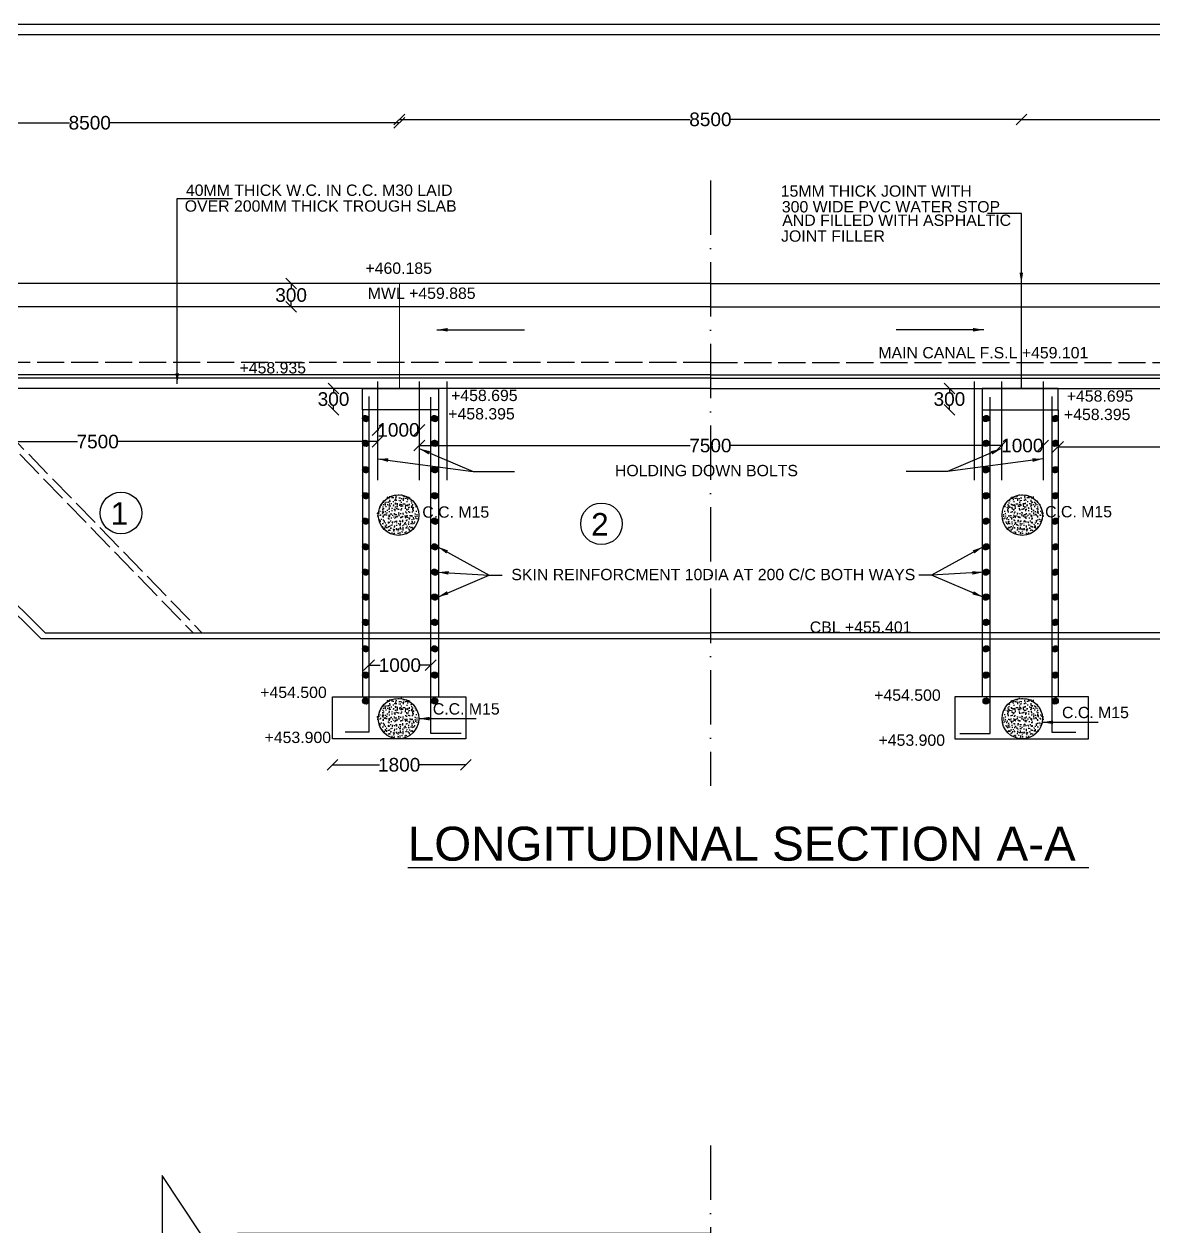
# Model space of a CAD drawing. Header units: millimetres. Extents: x 5124 to 6568637, y 2311 to 91879094.
# Drawn here: x 3489348 to 3499313, y 45950694 to 45961308 of the extents above; entities that cross this region are included whole.
import ezdxf

# ---------------------------------------------------------------- set-up
doc = ezdxf.new("R2010")
doc.units = ezdxf.units.MM
doc.header["$MEASUREMENT"] = 0
doc.linetypes.add('ACAD_ISO02W100', pattern=[15, 12, -3])
doc.linetypes.add('ACAD_ISO10W100', pattern=[18, 12, -3, 0, -3])
for name, color, linetype in [('DIMENSION', 7, 'Continuous'), ('DRAWING', 7, 'Continuous'), ('TEXT', 7, 'Continuous')]:
    doc.layers.add(name, color=color, linetype=linetype)
doc.styles.get("Standard").update_dxf_attribs({"font": 'arial.ttf', "height": 120})
doc.dimstyles.get("Standard").update_dxf_attribs({"dimtxt": 200, "dimasz": 110, "dimexe": 0.18, "dimexo": 0.0625, "dimgap": 0.09, "dimtad": 0, "dimtih": 1, "dimtoh": 1, "dimdec": 0, "dimzin": 0, "dimdsep": 46, "dimtxsty": 'Standard', "dimblk": 'OBLIQUE', "dimcen": 0.09, "dimse1": 1, "dimse2": 1, "dimadec": 0, "dimazin": 0, "dimtfac": 1, "dimtdec": 0, "dimtofl": 0, "dimtmove": 0, "dimatfit": 3, "dimfxl": 1, "dimtolj": 1, "dimtzin": 0, "dimarcsym": 0})

# ---------------------------------------------------------------- blocks, each defined once
blk = doc.blocks.new('_Oblique')
at = {"color": 0, "linetype": 'ByBlock', "lineweight": -2}
blk.add_line((-0.5, -0.5), (0.5, 0.5), dxfattribs=at)
blk = doc.blocks.new('*D66')
at = {"layer": 'Defpoints', "color": 0}
for p in [(3492658, 45960436), (3487195, 45960146), (3492658, 45959018)]:
    blk.add_point(p, dxfattribs=at)
at = {"layer": 'DIMENSION', "color": 0, "lineweight": -2}
for p, q in [((3487195, 45960436), (3489748, 45960436)), ((3492658, 45960436), (3490106, 45960436))]:
    blk.add_line(p, q, dxfattribs=at)
at = {"layer": 'DIMENSION', "color": 0, "lineweight": -2, "xscale": 95, "yscale": 95, "zscale": 95, "rotation": 180}
blk.add_blockref('_Oblique', (3487195, 45960436), dxfattribs=at)
at = {"layer": 'DIMENSION', "color": 0, "lineweight": -2, "xscale": 95, "yscale": 95, "zscale": 95}
blk.add_blockref('_Oblique', (3492658, 45960436), dxfattribs=at)
at = {"layer": 'DIMENSION', "color": 0, "insert": (3489927, 45960436), "char_height": 120, "attachment_point": 5}
blk.add_mtext('\\A1;8500', dxfattribs=at)
blk = doc.blocks.new('*D74')
at = {"layer": 'Defpoints', "color": 0}
for p in [(3487529, 45957878), (3492466, 45957676), (3492466, 45957623)]:
    blk.add_point(p, dxfattribs=at)
at = {"layer": 'DIMENSION', "color": 0, "lineweight": -2}
for p, q in [((3487529, 45957623), (3489819, 45957623)), ((3492466, 45957623), (3490176, 45957623))]:
    blk.add_line(p, q, dxfattribs=at)
at = {"layer": 'DIMENSION', "color": 0, "lineweight": -2, "xscale": 95, "yscale": 95, "zscale": 95, "rotation": 180}
blk.add_blockref('_Oblique', (3487529, 45957623), dxfattribs=at)
at = {"layer": 'DIMENSION', "color": 0, "lineweight": -2, "xscale": 95, "yscale": 95, "zscale": 95}
blk.add_blockref('_Oblique', (3492466, 45957623), dxfattribs=at)
at = {"layer": 'DIMENSION', "color": 0, "insert": (3489997, 45957623), "char_height": 120, "attachment_point": 5}
blk.add_mtext('\\A1;7500', dxfattribs=at)
blk = doc.blocks.new('*D75')
at = {"layer": 'Defpoints', "color": 0}
for p in [(3492077, 45958092), (3492333, 45958092), (3492333, 45957904)]:
    blk.add_point(p, dxfattribs=at)
at = {"layer": 'DIMENSION', "color": 0, "lineweight": -2}
for p, q in [((3492077, 45958092), (3492077, 45958060)), ((3492077, 45957904), (3492077, 45957937))]:
    blk.add_line(p, q, dxfattribs=at)
at = {"layer": 'DIMENSION', "color": 0, "lineweight": -2, "xscale": 95, "yscale": 95, "zscale": 95}
for p, rotation in [((3492077, 45958092), 90), ((3492077, 45957904), 270)]:
    blk.add_blockref('_Oblique', p, dxfattribs=dict(at, rotation=rotation))
at = {"layer": 'DIMENSION', "color": 0, "insert": (3492077, 45957998), "char_height": 120, "attachment_point": 5}
blk.add_mtext('\\A1;300', dxfattribs=at)
blk = doc.blocks.new('*D76')
at = {"layer": 'Defpoints', "color": 0}
for p in [(3491703, 45959018), (3491703, 45958812), (3491703, 45958812)]:
    blk.add_point(p, dxfattribs=at)
at = {"layer": 'DIMENSION', "color": 0, "lineweight": -2}
for p, q in [((3491703, 45959018), (3491703, 45958977)), ((3491703, 45958812), (3491703, 45958854))]:
    blk.add_line(p, q, dxfattribs=at)
at = {"layer": 'DIMENSION', "color": 0, "lineweight": -2, "xscale": 95, "yscale": 95, "zscale": 95}
for p, rotation in [((3491703, 45959018), 90), ((3491703, 45958812), 270)]:
    blk.add_blockref('_Oblique', p, dxfattribs=dict(at, rotation=rotation))
at = {"layer": 'DIMENSION', "color": 0, "insert": (3491703, 45958916), "char_height": 120, "attachment_point": 5}
blk.add_mtext('\\A1;300', dxfattribs=at)
blk = doc.blocks.new('*D77')
at = {"layer": 'Defpoints', "color": 0}
for p in [(3492390, 45955635), (3492934, 45955650), (3492934, 45955635)]:
    blk.add_point(p, dxfattribs=at)
at = {"layer": 'DIMENSION', "color": 0, "lineweight": -2}
for p, q in [((3492390, 45955650), (3492488, 45955650)), ((3492934, 45955650), (3492835, 45955650))]:
    blk.add_line(p, q, dxfattribs=at)
at = {"layer": 'DIMENSION', "color": 0, "lineweight": -2, "xscale": 95, "yscale": 95, "zscale": 95, "rotation": 180}
blk.add_blockref('_Oblique', (3492390, 45955650), dxfattribs=at)
at = {"layer": 'DIMENSION', "color": 0, "lineweight": -2, "xscale": 95, "yscale": 95, "zscale": 95}
blk.add_blockref('_Oblique', (3492934, 45955650), dxfattribs=at)
at = {"layer": 'DIMENSION', "color": 0, "insert": (3492662, 45955650), "char_height": 120, "attachment_point": 5}
blk.add_mtext('\\A1;1000', dxfattribs=at)
blk = doc.blocks.new('*D78')
at = {"layer": 'Defpoints', "color": 0}
for p in [(3492068, 45955000), (3493244, 45955000), (3493244, 45954771)]:
    blk.add_point(p, dxfattribs=at)
at = {"layer": 'DIMENSION', "color": 0, "lineweight": -2}
for p, q in [((3492068, 45954771), (3492483, 45954771)), ((3493244, 45954771), (3492829, 45954771))]:
    blk.add_line(p, q, dxfattribs=at)
at = {"layer": 'DIMENSION', "color": 0, "lineweight": -2, "xscale": 95, "yscale": 95, "zscale": 95, "rotation": 180}
blk.add_blockref('_Oblique', (3492068, 45954771), dxfattribs=at)
at = {"layer": 'DIMENSION', "color": 0, "lineweight": -2, "xscale": 95, "yscale": 95, "zscale": 95}
blk.add_blockref('_Oblique', (3493244, 45954771), dxfattribs=at)
at = {"layer": 'DIMENSION', "color": 0, "insert": (3492656, 45954771), "char_height": 120, "attachment_point": 5}
blk.add_mtext('\\A1;1800', dxfattribs=at)
blk = doc.blocks.new('*D79')
at = {"layer": 'Defpoints', "color": 0}
for p in [(3498144, 45960466), (3492658, 45959018), (3498144, 45959018)]:
    blk.add_point(p, dxfattribs=at)
at = {"layer": 'DIMENSION', "color": 0, "lineweight": -2}
for p, q in [((3492658, 45960466), (3495222, 45960466)), ((3498144, 45960466), (3495580, 45960466))]:
    blk.add_line(p, q, dxfattribs=at)
at = {"layer": 'DIMENSION', "color": 0, "lineweight": -2, "xscale": 95, "yscale": 95, "zscale": 95, "rotation": 180}
blk.add_blockref('_Oblique', (3492658, 45960466), dxfattribs=at)
at = {"layer": 'DIMENSION', "color": 0, "lineweight": -2, "xscale": 95, "yscale": 95, "zscale": 95}
blk.add_blockref('_Oblique', (3498144, 45960466), dxfattribs=at)
at = {"layer": 'DIMENSION', "color": 0, "insert": (3495401, 45960466), "char_height": 120, "attachment_point": 5}
blk.add_mtext('\\A1;8500', dxfattribs=at)
blk = doc.blocks.new('*D80')
at = {"layer": 'Defpoints', "color": 0}
for p in [(3492834, 45957615), (3497968, 45957615), (3497968, 45957588)]:
    blk.add_point(p, dxfattribs=at)
at = {"layer": 'DIMENSION', "color": 0, "lineweight": -2}
for p, q in [((3492834, 45957588), (3495222, 45957588)), ((3497968, 45957588), (3495580, 45957588))]:
    blk.add_line(p, q, dxfattribs=at)
at = {"layer": 'DIMENSION', "color": 0, "lineweight": -2, "xscale": 95, "yscale": 95, "zscale": 95, "rotation": 180}
blk.add_blockref('_Oblique', (3492834, 45957588), dxfattribs=at)
at = {"layer": 'DIMENSION', "color": 0, "lineweight": -2, "xscale": 95, "yscale": 95, "zscale": 95}
blk.add_blockref('_Oblique', (3497968, 45957588), dxfattribs=at)
at = {"layer": 'DIMENSION', "color": 0, "insert": (3495401, 45957588), "char_height": 120, "attachment_point": 5}
blk.add_mtext('\\A1;7500', dxfattribs=at)
blk = doc.blocks.new('*D81')
at = {"layer": 'Defpoints', "color": 0}
for p in [(3497509, 45958092), (3497798, 45958092), (3497798, 45957904)]:
    blk.add_point(p, dxfattribs=at)
at = {"layer": 'DIMENSION', "color": 0, "lineweight": -2}
for p, q in [((3497509, 45958092), (3497509, 45958060)), ((3497509, 45957904), (3497509, 45957937))]:
    blk.add_line(p, q, dxfattribs=at)
at = {"layer": 'DIMENSION', "color": 0, "lineweight": -2, "xscale": 95, "yscale": 95, "zscale": 95}
for p, rotation in [((3497509, 45958092), 90), ((3497509, 45957904), 270)]:
    blk.add_blockref('_Oblique', p, dxfattribs=dict(at, rotation=rotation))
at = {"layer": 'DIMENSION', "color": 0, "insert": (3497509, 45957998), "char_height": 120, "attachment_point": 5}
blk.add_mtext('\\A1;300', dxfattribs=at)
blk = doc.blocks.new('*D82')
at = {"layer": 'Defpoints', "color": 0}
for p in [(3497968, 45957588), (3498336, 45957588), (3498336, 45957588)]:
    blk.add_point(p, dxfattribs=at)
at = {"layer": 'DIMENSION', "color": 0, "lineweight": -2}
for p, q in [((3497968, 45957588), (3497979, 45957588)), ((3498336, 45957588), (3498326, 45957588))]:
    blk.add_line(p, q, dxfattribs=at)
at = {"layer": 'DIMENSION', "color": 0, "lineweight": -2, "xscale": 95, "yscale": 95, "zscale": 95, "rotation": 180}
blk.add_blockref('_Oblique', (3497968, 45957588), dxfattribs=at)
at = {"layer": 'DIMENSION', "color": 0, "lineweight": -2, "xscale": 95, "yscale": 95, "zscale": 95}
blk.add_blockref('_Oblique', (3498336, 45957588), dxfattribs=at)
at = {"layer": 'DIMENSION', "color": 0, "insert": (3498152, 45957588), "char_height": 120, "attachment_point": 5}
blk.add_mtext('\\A1;1000', dxfattribs=at)
blk = doc.blocks.new('*D83')
at = {"layer": 'Defpoints', "color": 0}
for p in [(3503628, 45960466), (3498144, 45959018), (3503628, 45959018)]:
    blk.add_point(p, dxfattribs=at)
at = {"layer": 'DIMENSION', "color": 0, "lineweight": -2}
for p, q in [((3498144, 45960466), (3500707, 45960466)), ((3503628, 45960466), (3501065, 45960466))]:
    blk.add_line(p, q, dxfattribs=at)
at = {"layer": 'DIMENSION', "color": 0, "lineweight": -2, "xscale": 95, "yscale": 95, "zscale": 95, "rotation": 180}
blk.add_blockref('_Oblique', (3498144, 45960466), dxfattribs=at)
at = {"layer": 'DIMENSION', "color": 0, "lineweight": -2, "xscale": 95, "yscale": 95, "zscale": 95}
blk.add_blockref('_Oblique', (3503628, 45960466), dxfattribs=at)
at = {"layer": 'DIMENSION', "color": 0, "insert": (3500886, 45960466), "char_height": 120, "attachment_point": 5}
blk.add_mtext('\\A1;8500', dxfattribs=at)
blk = doc.blocks.new('*D101')
at = {"layer": 'Defpoints', "color": 0}
for p in [(3498467, 45957598), (3503262, 45957600), (3503262, 45957577)]:
    blk.add_point(p, dxfattribs=at)
at = {"layer": 'DIMENSION', "color": 0, "lineweight": -2}
for p, q in [((3498467, 45957577), (3500686, 45957577)), ((3503262, 45957577), (3501043, 45957577))]:
    blk.add_line(p, q, dxfattribs=at)
at = {"layer": 'DIMENSION', "color": 0, "lineweight": -2, "xscale": 95, "yscale": 95, "zscale": 95, "rotation": 180}
blk.add_blockref('_Oblique', (3498467, 45957577), dxfattribs=at)
at = {"layer": 'DIMENSION', "color": 0, "lineweight": -2, "xscale": 95, "yscale": 95, "zscale": 95}
blk.add_blockref('_Oblique', (3503262, 45957577), dxfattribs=at)
at = {"layer": 'DIMENSION', "color": 0, "insert": (3500865, 45957577), "char_height": 120, "attachment_point": 5}
blk.add_mtext('\\A1;7500', dxfattribs=at)
blk = doc.blocks.new('*D167')
at = {"layer": 'Defpoints', "color": 0}
for p in [(3492466, 45957726), (3492834, 45957726), (3492834, 45957726)]:
    blk.add_point(p, dxfattribs=at)
at = {"layer": 'DIMENSION', "color": 0, "lineweight": -2}
for p, q in [((3492466, 45957726), (3492476, 45957726)), ((3492834, 45957726), (3492823, 45957726))]:
    blk.add_line(p, q, dxfattribs=at)
at = {"layer": 'DIMENSION', "color": 0, "lineweight": -2, "xscale": 95, "yscale": 95, "zscale": 95, "rotation": 180}
blk.add_blockref('_Oblique', (3492466, 45957726), dxfattribs=at)
at = {"layer": 'DIMENSION', "color": 0, "lineweight": -2, "xscale": 95, "yscale": 95, "zscale": 95}
blk.add_blockref('_Oblique', (3492834, 45957726), dxfattribs=at)
at = {"layer": 'DIMENSION', "color": 0, "insert": (3492650, 45957726), "char_height": 120, "attachment_point": 5}
blk.add_mtext('\\A1;1000', dxfattribs=at)

msp = doc.modelspace()

# ---------------------------------------------------------------- hatches: boundary and pattern name
at = {"layer": 'DRAWING'}
h = msp.add_hatch(dxfattribs=at)
h.set_pattern_fill('ANSI31', color=256, style=0)
h.set_pattern_definition([(45, (0, 0), (-0.08838834764832, 0.08838834764832), [])])
h.paths.add_polyline_path([(3492333, 45957826.5, 1), (3492386, 45957826.5, 1)])
h = msp.add_hatch(dxfattribs=at)
h.set_pattern_fill('ANSI31', color=256, style=0)
h.set_pattern_definition([(45, (610.5, 0), (-0.08838834764832, 0.08838834764832), [])])
h.paths.add_polyline_path([(3492943.5, 45957826.5, 1), (3492996.5, 45957826.5, 1)])
h = msp.add_hatch(dxfattribs=at)
h.set_pattern_fill('ANSI31', color=256, style=0)
h.set_pattern_definition([(135, (6990191.5, 0), (0.08838834764832, 0.08838834764832), [])])
h.paths.add_polyline_path([(3497805.5, 45957826.5, 1), (3497858.5, 45957826.5, 1)])
h = msp.add_hatch(dxfattribs=at)
h.set_pattern_fill('ANSI31', color=256, style=0)
h.set_pattern_definition([(135, (6990802, 0), (0.08838834764832, 0.08838834764832), [])])
h.paths.add_polyline_path([(3498416, 45957826.5, 1), (3498469, 45957826.5, 1)])
h = msp.add_hatch(dxfattribs=at)
h.set_pattern_fill('ANSI31', color=256, style=0)
h.set_pattern_definition([(45, (0, -218.5), (-0.08838834764832, 0.08838834764832), [])])
h.paths.add_polyline_path([(3492333, 45957608, 1), (3492386, 45957608, 1)])
h = msp.add_hatch(dxfattribs=at)
h.set_pattern_fill('ANSI31', color=256, style=0)
h.set_pattern_definition([(45, (610.5, -218.5), (-0.08838834764832, 0.08838834764832), [])])
h.paths.add_polyline_path([(3492943.5, 45957608, 1), (3492996.5, 45957608, 1)])
h = msp.add_hatch(dxfattribs=at)
h.set_pattern_fill('ANSI31', color=256, style=0)
h.set_pattern_definition([(135, (6990191.5, -218.5), (0.08838834764832, 0.08838834764832), [])])
h.paths.add_polyline_path([(3497805.5, 45957608, 1), (3497858.5, 45957608, 1)])
h = msp.add_hatch(dxfattribs=at)
h.set_pattern_fill('ANSI31', color=256, style=0)
h.set_pattern_definition([(135, (6990802, -218.5), (0.08838834764832, 0.08838834764832), [])])
h.paths.add_polyline_path([(3498416, 45957608, 1), (3498469, 45957608, 1)])
h = msp.add_hatch(dxfattribs=at)
h.set_pattern_fill('ANSI31', color=256, style=0)
h.set_pattern_definition([(45, (0, -451.5), (-0.08838834764832, 0.08838834764832), [])])
h.paths.add_polyline_path([(3492333, 45957375, 1), (3492386, 45957375, 1)])
h = msp.add_hatch(dxfattribs=at)
h.set_pattern_fill('ANSI31', color=256, style=0)
h.set_pattern_definition([(45, (610.5, -451.5), (-0.08838834764832, 0.08838834764832), [])])
h.paths.add_polyline_path([(3492943.5, 45957375, 1), (3492996.5, 45957375, 1)])
h = msp.add_hatch(dxfattribs=at)
h.set_pattern_fill('ANSI31', color=256, style=0)
h.set_pattern_definition([(135, (6990191.5, -451.5), (0.08838834764832, 0.08838834764832), [])])
h.paths.add_polyline_path([(3497805.5, 45957375, 1), (3497858.5, 45957375, 1)])
h = msp.add_hatch(dxfattribs=at)
h.set_pattern_fill('ANSI31', color=256, style=0)
h.set_pattern_definition([(135, (6990802, -451.5), (0.08838834764832, 0.08838834764832), [])])
h.paths.add_polyline_path([(3498416, 45957375, 1), (3498469, 45957375, 1)])
h = msp.add_hatch(dxfattribs=at)
h.set_pattern_fill('ANSI31', color=256, style=0)
h.set_pattern_definition([(45, (0, -681), (-0.08838834764832, 0.08838834764832), [])])
h.paths.add_polyline_path([(3492333, 45957145.5, 1), (3492386, 45957145.5, 1)])
h = msp.add_hatch(dxfattribs=at)
h.set_pattern_fill('AR-CONC,_O', color=256, scale=10)
h.set_pattern_definition([(50, (62465.78, 1622.185), (71.72601826, -6.2752135), [7.5, -82.5]), (355, (62465.78, 1622.185), (-13.87513336, 75.21921337), [6, -66]), (100.4514, (62471.756, 1621.66), (57.85093817, 68.94395421), [6.374019, -70.1142112]), (46.1842, (62465.78, 1642.185), (106.72410486, -16.55190143), [11.25, -123.75]), (96.6356, (62474.67, 1640.81), (93.46627055, 97.4117871), [9.5610288, -105.1713]), (351.1842, (62465.78, 1642.19), (93.46619451, 97.4118601), [9, -99]), (21, (62475.78, 1637.185), (59.69070521, -40.26188907), [7.5, -82.5]), (326, (62475.78, 1637.185), (24.33153319, 72.5150045), [6, -66]), (71.4514, (62480.75, 1633.83), (84.02226286, 32.25304967), [6.374019, -70.1142112]), (37.5, (62465.779, 1622.185), (1.215985532, 33.289385383), [0, -65.2, 0, -67, 0, -66.25]), (7.5, (62465.78, 1622.185), (26.306953744, 39.441171188), [0, -38.2, 0, -63.7, 0, -25.25]), (327.5, (62443.479, 1622.185), (53.382243617, -2.255487173), [0, -25, 0, -78, 0, -103.5]), (317.5, (62433.48, 1622.185), (58.318616934, 10.010498233), [0, -32.5, 0, -51.8, 0, -73.5])])
h.paths.add_polyline_path([(3492464.8, 45956983.7, 1), (3492821.8, 45956983.7, 1)])
h = msp.add_hatch(dxfattribs=at)
h.set_pattern_fill('ANSI31', color=256, style=0)
h.set_pattern_definition([(45, (610.5, -681), (-0.08838834764832, 0.08838834764832), [])])
h.paths.add_polyline_path([(3492943.5, 45957145.5, 1), (3492996.5, 45957145.5, 1)])
h = msp.add_hatch(dxfattribs=at)
h.set_pattern_fill('ANSI31', color=256, style=0)
h.set_pattern_definition([(135, (6990191.5, -681), (0.08838834764832, 0.08838834764832), [])])
h.paths.add_polyline_path([(3497805.5, 45957145.5, 1), (3497858.5, 45957145.5, 1)])
h = msp.add_hatch(dxfattribs=at)
h.set_pattern_fill('AR-CONC,_O', color=256, scale=10)
h.set_pattern_definition([(130, (6928336.22, 1622.185), (-71.72601826, -6.2752135), [7.5, -82.5]), (185, (6928336.22, 1622.185), (13.87513336, 75.21921337), [6, -66]), (79.5486, (6928330.244, 1621.66), (-57.85093817, 68.94395421), [6.374019, -70.1142112]), (133.8158, (6928336.22, 1642.185), (-106.72410486, -16.55190143), [11.25, -123.75]), (83.3644, (6928327.33, 1640.81), (-93.46627055, 97.4117871), [9.5610288, -105.1713]), (188.8158, (6928336.22, 1642.19), (-93.46619451, 97.4118601), [9, -99]), (159, (6928326.22, 1637.185), (-59.69070521, -40.26188907), [7.5, -82.5]), (214, (6928326.22, 1637.185), (-24.33153319, 72.5150045), [6, -66]), (108.5486, (6928321.25, 1633.83), (-84.02226286, 32.25304967), [6.374019, -70.1142112]), (142.5, (6928336.221, 1622.185), (-1.215985532, 33.289385383), [0, -65.2, 0, -67, 0, -66.25]), (172.5, (6928336.22, 1622.185), (-26.306953744, 39.441171188), [0, -38.2, 0, -63.7, 0, -25.25]), (212.5, (6928358.521, 1622.185), (-53.382243617, -2.255487173), [0, -25, 0, -78, 0, -103.5]), (222.5, (6928368.52, 1622.185), (-58.318616934, 10.010498233), [0, -32.5, 0, -51.8, 0, -73.5])])
h.paths.add_polyline_path([(3498337.2, 45956983.7, -1), (3497980.2, 45956983.7, -1)])
h = msp.add_hatch(dxfattribs=at)
h.set_pattern_fill('ANSI31', color=256, style=0)
h.set_pattern_definition([(135, (6990802, -681), (0.08838834764832, 0.08838834764832), [])])
h.paths.add_polyline_path([(3498416, 45957145.5, 1), (3498469, 45957145.5, 1)])
h = msp.add_hatch(dxfattribs=at)
h.set_pattern_fill('ANSI31', color=256, style=0)
h.set_pattern_definition([(45, (0, -905.5), (-0.08838834764832, 0.08838834764832), [])])
h.paths.add_polyline_path([(3492333, 45956921, 1), (3492386, 45956921, 1)])
h = msp.add_hatch(dxfattribs=at)
h.set_pattern_fill('ANSI31', color=256, style=0)
h.set_pattern_definition([(45, (610.5, -905.5), (-0.08838834764832, 0.08838834764832), [])])
h.paths.add_polyline_path([(3492943.5, 45956921, 1), (3492996.5, 45956921, 1)])
h = msp.add_hatch(dxfattribs=at)
h.set_pattern_fill('ANSI31', color=256, style=0)
h.set_pattern_definition([(135, (6990191.5, -905.5), (0.08838834764832, 0.08838834764832), [])])
h.paths.add_polyline_path([(3497805.5, 45956921, 1), (3497858.5, 45956921, 1)])
h = msp.add_hatch(dxfattribs=at)
h.set_pattern_fill('ANSI31', color=256, style=0)
h.set_pattern_definition([(135, (6990802, -905.5), (0.08838834764832, 0.08838834764832), [])])
h.paths.add_polyline_path([(3498416, 45956921, 1), (3498469, 45956921, 1)])
h = msp.add_hatch(dxfattribs=at)
h.set_pattern_fill('ANSI31', color=256, style=0)
h.set_pattern_definition([(45, (0, -1131.5), (-0.08838834764832, 0.08838834764832), [])])
h.paths.add_polyline_path([(3492333, 45956695, 1), (3492386, 45956695, 1)])
h = msp.add_hatch(dxfattribs=at)
h.set_pattern_fill('ANSI31', color=256, style=0)
h.set_pattern_definition([(45, (610.5, -1131.5), (-0.08838834764832, 0.08838834764832), [])])
h.paths.add_polyline_path([(3492943.5, 45956695, 1), (3492996.5, 45956695, 1)])
h = msp.add_hatch(dxfattribs=at)
h.set_pattern_fill('ANSI31', color=256, style=0)
h.set_pattern_definition([(135, (6990191.5, -1131.5), (0.08838834764832, 0.08838834764832), [])])
h.paths.add_polyline_path([(3497805.5, 45956695, 1), (3497858.5, 45956695, 1)])
h = msp.add_hatch(dxfattribs=at)
h.set_pattern_fill('ANSI31', color=256, style=0)
h.set_pattern_definition([(135, (6990802, -1131.5), (0.08838834764832, 0.08838834764832), [])])
h.paths.add_polyline_path([(3498416, 45956695, 1), (3498469, 45956695, 1)])
h = msp.add_hatch(dxfattribs=at)
h.set_pattern_fill('ANSI31', color=256, style=0)
h.set_pattern_definition([(45, (0, -1355.5), (-0.08838834764832, 0.08838834764832), [])])
h.paths.add_polyline_path([(3492333, 45956471, 1), (3492386, 45956471, 1)])
h = msp.add_hatch(dxfattribs=at)
h.set_pattern_fill('ANSI31', color=256, style=0)
h.set_pattern_definition([(45, (610.5, -1355.5), (-0.08838834764832, 0.08838834764832), [])])
h.paths.add_polyline_path([(3492943.5, 45956471, 1), (3492996.5, 45956471, 1)])
h = msp.add_hatch(dxfattribs=at)
h.set_pattern_fill('ANSI31', color=256, style=0)
h.set_pattern_definition([(135, (6990191.5, -1355.5), (0.08838834764832, 0.08838834764832), [])])
h.paths.add_polyline_path([(3497805.5, 45956471, 1), (3497858.5, 45956471, 1)])
h = msp.add_hatch(dxfattribs=at)
h.set_pattern_fill('ANSI31', color=256, style=0)
h.set_pattern_definition([(135, (6990802, -1355.5), (0.08838834764832, 0.08838834764832), [])])
h.paths.add_polyline_path([(3498416, 45956471, 1), (3498469, 45956471, 1)])
h = msp.add_hatch(dxfattribs=at)
h.set_pattern_fill('ANSI31', color=256, style=0)
h.set_pattern_definition([(45, (0, -1575), (-0.08838834764832, 0.08838834764832), [])])
h.paths.add_polyline_path([(3492333, 45956251.5, 1), (3492386, 45956251.5, 1)])
h = msp.add_hatch(dxfattribs=at)
h.set_pattern_fill('ANSI31', color=256, style=0)
h.set_pattern_definition([(45, (610.5, -1575), (-0.08838834764832, 0.08838834764832), [])])
h.paths.add_polyline_path([(3492943.5, 45956251.5, 1), (3492996.5, 45956251.5, 1)])
h = msp.add_hatch(dxfattribs=at)
h.set_pattern_fill('ANSI31', color=256, style=0)
h.set_pattern_definition([(135, (6990191.5, -1575), (0.08838834764832, 0.08838834764832), [])])
h.paths.add_polyline_path([(3497805.5, 45956251.5, 1), (3497858.5, 45956251.5, 1)])
h = msp.add_hatch(dxfattribs=at)
h.set_pattern_fill('ANSI31', color=256, style=0)
h.set_pattern_definition([(135, (6990802, -1575), (0.08838834764832, 0.08838834764832), [])])
h.paths.add_polyline_path([(3498416, 45956251.5, 1), (3498469, 45956251.5, 1)])
h = msp.add_hatch(dxfattribs=at)
h.set_pattern_fill('ANSI31', color=256, style=0)
h.set_pattern_definition([(45, (0, -1798), (-0.08838834764832, 0.08838834764832), [])])
h.paths.add_polyline_path([(3492333, 45956028.5, 1), (3492386, 45956028.5, 1)])
h = msp.add_hatch(dxfattribs=at)
h.set_pattern_fill('ANSI31', color=256, style=0)
h.set_pattern_definition([(45, (610.5, -1798), (-0.08838834764832, 0.08838834764832), [])])
h.paths.add_polyline_path([(3492943.5, 45956028.5, 1), (3492996.5, 45956028.5, 1)])
h = msp.add_hatch(dxfattribs=at)
h.set_pattern_fill('ANSI31', color=256, style=0)
h.set_pattern_definition([(135, (6990191.5, -1798), (0.08838834764832, 0.08838834764832), [])])
h.paths.add_polyline_path([(3497805.5, 45956028.5, 1), (3497858.5, 45956028.5, 1)])
h = msp.add_hatch(dxfattribs=at)
h.set_pattern_fill('ANSI31', color=256, style=0)
h.set_pattern_definition([(135, (6990802, -1798), (0.08838834764832, 0.08838834764832), [])])
h.paths.add_polyline_path([(3498416, 45956028.5, 1), (3498469, 45956028.5, 1)])
h = msp.add_hatch(dxfattribs=at)
h.set_pattern_fill('ANSI31', color=256, style=0)
h.set_pattern_definition([(45, (0, -2031.5), (-0.08838834764832, 0.08838834764832), [])])
h.paths.add_polyline_path([(3492333, 45955795, 1), (3492386, 45955795, 1)])
h = msp.add_hatch(dxfattribs=at)
h.set_pattern_fill('ANSI31', color=256, style=0)
h.set_pattern_definition([(45, (610.5, -2031.5), (-0.08838834764832, 0.08838834764832), [])])
h.paths.add_polyline_path([(3492943.5, 45955795, 1), (3492996.5, 45955795, 1)])
h = msp.add_hatch(dxfattribs=at)
h.set_pattern_fill('ANSI31', color=256, style=0)
h.set_pattern_definition([(135, (6990191.5, -2031.5), (0.08838834764832, 0.08838834764832), [])])
h.paths.add_polyline_path([(3497805.5, 45955795, 1), (3497858.5, 45955795, 1)])
h = msp.add_hatch(dxfattribs=at)
h.set_pattern_fill('ANSI31', color=256, style=0)
h.set_pattern_definition([(135, (6990802, -2031.5), (0.08838834764832, 0.08838834764832), [])])
h.paths.add_polyline_path([(3498416, 45955795, 1), (3498469, 45955795, 1)])
h = msp.add_hatch(dxfattribs=at)
h.set_pattern_fill('ANSI31', color=256, style=0)
h.set_pattern_definition([(45, (0, -2263.5), (-0.08838834764832, 0.08838834764832), [])])
h.paths.add_polyline_path([(3492333, 45955563, 1), (3492386, 45955563, 1)])
h = msp.add_hatch(dxfattribs=at)
h.set_pattern_fill('ANSI31', color=256, style=0)
h.set_pattern_definition([(45, (610.5, -2263.5), (-0.08838834764832, 0.08838834764832), [])])
h.paths.add_polyline_path([(3492943.5, 45955563, 1), (3492996.5, 45955563, 1)])
h = msp.add_hatch(dxfattribs=at)
h.set_pattern_fill('ANSI31', color=256, style=0)
h.set_pattern_definition([(135, (6990191.5, -2263.5), (0.08838834764832, 0.08838834764832), [])])
h.paths.add_polyline_path([(3497805.5, 45955563, 1), (3497858.5, 45955563, 1)])
h = msp.add_hatch(dxfattribs=at)
h.set_pattern_fill('ANSI31', color=256, style=0)
h.set_pattern_definition([(135, (6990802, -2263.5), (0.08838834764832, 0.08838834764832), [])])
h.paths.add_polyline_path([(3498416, 45955563, 1), (3498469, 45955563, 1)])
h = msp.add_hatch(dxfattribs=at)
h.set_pattern_fill('ANSI31', color=256, style=0)
h.set_pattern_definition([(45, (0, -2492), (-0.08838834764832, 0.08838834764832), [])])
h.paths.add_polyline_path([(3492333, 45955334.5, 1), (3492386, 45955334.5, 1)])
h = msp.add_hatch(dxfattribs=at)
h.set_pattern_fill('AR-CONC,_O', color=256, scale=10)
h.set_pattern_definition([(50, (62465.78, -173.315), (71.72601826, -6.2752135), [7.5, -82.5]), (355, (62465.78, -173.315), (-13.87513336, 75.21921337), [6, -66]), (100.4514, (62471.756, -173.84), (57.85093817, 68.94395421), [6.374019, -70.1142112]), (46.1842, (62465.78, -153.315), (106.72410486, -16.55190143), [11.25, -123.75]), (96.6356, (62474.67, -154.69), (93.46627055, 97.4117871), [9.5610288, -105.1713]), (351.1842, (62465.78, -153.31), (93.46619451, 97.4118601), [9, -99]), (21, (62475.78, -158.315), (59.69070521, -40.26188907), [7.5, -82.5]), (326, (62475.78, -158.315), (24.33153319, 72.5150045), [6, -66]), (71.4514, (62480.75, -161.67), (84.02226286, 32.25304967), [6.374019, -70.1142112]), (37.5, (62465.779, -173.315), (1.215985532, 33.289385383), [0, -65.2, 0, -67, 0, -66.25]), (7.5, (62465.78, -173.315), (26.306953744, 39.441171188), [0, -38.2, 0, -63.7, 0, -25.25]), (327.5, (62443.479, -173.315), (53.382243617, -2.255487173), [0, -25, 0, -78, 0, -103.5]), (317.5, (62433.48, -173.315), (58.318616934, 10.010498233), [0, -32.5, 0, -51.8, 0, -73.5])])
h.paths.add_polyline_path([(3492464.8, 45955188.2, 1), (3492821.8, 45955188.2, 1)])
h = msp.add_hatch(dxfattribs=at)
h.set_pattern_fill('ANSI31', color=256, style=0)
h.set_pattern_definition([(45, (610.5, -2492), (-0.08838834764832, 0.08838834764832), [])])
h.paths.add_polyline_path([(3492943.5, 45955334.5, 1), (3492996.5, 45955334.5, 1)])
h = msp.add_hatch(dxfattribs=at)
h.set_pattern_fill('ANSI31', color=256, style=0)
h.set_pattern_definition([(135, (6990191.5, -2492), (0.08838834764832, 0.08838834764832), [])])
h.paths.add_polyline_path([(3497805.5, 45955334.5, 1), (3497858.5, 45955334.5, 1)])
h = msp.add_hatch(dxfattribs=at)
h.set_pattern_fill('AR-CONC,_O', color=256, scale=10)
h.set_pattern_definition([(130, (6928336.22, -173.315), (-71.72601826, -6.2752135), [7.5, -82.5]), (185, (6928336.22, -173.315), (13.87513336, 75.21921337), [6, -66]), (79.5486, (6928330.244, -173.84), (-57.85093817, 68.94395421), [6.374019, -70.1142112]), (133.8158, (6928336.22, -153.315), (-106.72410486, -16.55190143), [11.25, -123.75]), (83.3644, (6928327.33, -154.69), (-93.46627055, 97.4117871), [9.5610288, -105.1713]), (188.8158, (6928336.22, -153.31), (-93.46619451, 97.4118601), [9, -99]), (159, (6928326.22, -158.315), (-59.69070521, -40.26188907), [7.5, -82.5]), (214, (6928326.22, -158.315), (-24.33153319, 72.5150045), [6, -66]), (108.5486, (6928321.25, -161.67), (-84.02226286, 32.25304967), [6.374019, -70.1142112]), (142.5, (6928336.221, -173.315), (-1.215985532, 33.289385383), [0, -65.2, 0, -67, 0, -66.25]), (172.5, (6928336.22, -173.315), (-26.306953744, 39.441171188), [0, -38.2, 0, -63.7, 0, -25.25]), (212.5, (6928358.521, -173.315), (-53.382243617, -2.255487173), [0, -25, 0, -78, 0, -103.5]), (222.5, (6928368.52, -173.315), (-58.318616934, 10.010498233), [0, -32.5, 0, -51.8, 0, -73.5])])
h.paths.add_polyline_path([(3498337.2, 45955188.2, -1), (3497980.2, 45955188.2, -1)])
h = msp.add_hatch(dxfattribs=at)
h.set_pattern_fill('ANSI31', color=256, style=0)
h.set_pattern_definition([(135, (6990802, -2492), (0.08838834764832, 0.08838834764832), [])])
h.paths.add_polyline_path([(3498416, 45955334.5, 1), (3498469, 45955334.5, 1)])

# ---------------------------------------------------------------- linework, layer by layer
at = {"layer": 'DIMENSION'}
for centre in [(3490202.5, 45956993), (3494440.4, 45956897.9)]:
    msp.add_circle(centre, 183.4, dxfattribs=at)
at = {"layer": 'DRAWING'}
for points in [[(3473293, 45961307.5), (3526245, 45961307.5), (3526245, 45929697), (3473293, 45929697)], [(3473386.1, 45961214.4), (3526151.9, 45961214.4), (3526151.9, 45929790.1), (3473386.1, 45929790.1)], [(3492333, 45958092.5), (3493003.5, 45958092.5), (3493003.5, 45957904), (3492333, 45957904)], [(3498469, 45958092.5), (3497798.5, 45958092.5), (3497798.5, 45957904), (3498469, 45957904)], [(3492067.5, 45955371.5), (3493244.5, 45955371.5), (3493244.5, 45955000.5), (3492067.5, 45955000.5)], [(3498734.5, 45955371.5), (3497557.5, 45955371.5), (3497557.5, 45955000.5), (3498734.5, 45955000.5)]]:
    msp.add_lwpolyline(points, close=True, dxfattribs=at)
at = {"layer": 'DRAWING', "linetype": 'ACAD_ISO10W100', "ltscale": 40}
for points in [[(3495402, 45959926.5), (3495402, 45954587)], [(3495402, 45951413), (3495402, 45931443)]]:
    msp.add_lwpolyline(points, dxfattribs=at)
at = {"layer": 'DRAWING'}
for points in [[(3495402, 45959018.5), (3486243.5, 45959018.5)], [(3495400, 45959018.5), (3504558.5, 45959018.5)], [(3495401, 45955883.5), (3489499.5, 45955883.5), (3486546, 45958810.5), (3486298, 45958810.5), (3486298, 45958877.5), (3486571.5, 45958877.5), (3489532.5, 45955936), (3495401.5, 45955936)], [(3495402, 45958812.5), (3487191.5, 45958812.5)], [(3495400, 45958812.5), (3503610.5, 45958812.5)], [(3495401, 45955883.5), (3501302.5, 45955883.5), (3504256, 45958810.5), (3504504, 45958810.5), (3504504, 45958877.5), (3504230.5, 45958877.5), (3501269.5, 45955936), (3495400.5, 45955936)], [(3495402, 45958213), (3473386.1, 45958213)], [(3495402, 45958182), (3474619.5, 45958182)], [(3492465.5, 45958153.5), (3492465.5, 45957281.5)], [(3492833.5, 45958153.5), (3492833.5, 45957281.5)], [(3493076, 45958153.5), (3493076, 45957281.5)], [(3495400, 45958213), (3513505, 45958213)], [(3495400, 45958182), (3513505, 45958182)], [(3497726, 45958153.5), (3497726, 45957281.5)], [(3497968.5, 45958153.5), (3497968.5, 45957281.5)], [(3498336.5, 45958153.5), (3498336.5, 45957281.5)], [(3495402, 45958092.5), (3487191.5, 45958092.5)], [(3495400, 45958092.5), (3503610.5, 45958092.5)], [(3492389.5, 45958021.5), (3492389.5, 45955059), (3492179, 45955059)], [(3493201.5, 45955049), (3492934, 45955049), (3492934, 45958016)], [(3497600.5, 45955049), (3497868, 45955049), (3497868, 45958016)], [(3498412.5, 45958021.5), (3498412.5, 45955059), (3498623, 45955059)], [(3492333, 45957904), (3492333, 45955371.5)], [(3493003.5, 45957904), (3493003.5, 45955371.5)], [(3497798.5, 45957904), (3497798.5, 45955371.5)], [(3498469, 45957904), (3498469, 45955371.5)], [(3495402, 45950634.5), (3491229.5, 45950634.5), (3491229.5, 45950144.5), (3490567, 45951147), (3490567, 45950616.5), (3486737.5, 45950616.5), (3486737.5, 45950150), (3486046, 45951153.5), (3486046, 45950602), (3481783.5, 45950602), (3481783.5, 45950191), (3480946, 45951165), (3480946, 45950635.5), (3474047.5, 45950635.5), (3474047.5, 45936586.5)]]:
    msp.add_lwpolyline(points, dxfattribs=at)
at = {"layer": 'DRAWING', "linetype": 'ACAD_ISO02W100', "ltscale": 20}
for points in [[(3487848, 45959018.5), (3490838.5, 45955936)], [(3487926.5, 45959018.5), (3490917, 45955936)], [(3495402, 45958322), (3487191.5, 45958322)], [(3495400, 45958322), (3503610.5, 45958322)]]:
    msp.add_lwpolyline(points, dxfattribs=at)
at = {"layer": 'DRAWING', "const_width": 10}
for points in [[(3492658.5, 45959018.5), (3492658.5, 45958092.5)], [(3498143.5, 45959018.5), (3498143.5, 45958092.5)]]:
    msp.add_lwpolyline(points, dxfattribs=at)
at = {"layer": 'DRAWING'}
for centre, radius in [((3492359.5, 45957826.5), 26.5), ((3492970, 45957826.5), 26.5), ((3497832, 45957826.5), 26.5), ((3498442.5, 45957826.5), 26.5), ((3492359.5, 45957608), 26.5), ((3492970, 45957608), 26.5), ((3497832, 45957608), 26.5), ((3498442.5, 45957608), 26.5), ((3492359.5, 45957375), 26.5), ((3492970, 45957375), 26.5), ((3497832, 45957375), 26.5), ((3498442.5, 45957375), 26.5), ((3492359.5, 45957145.5), 26.5), ((3492650.4, 45956974.5), 178.5), ((3492970, 45957145.5), 26.5), ((3497832, 45957145.5), 26.5), ((3498151.6, 45956974.5), 178.5), ((3498442.5, 45957145.5), 26.5), ((3492359.5, 45956921), 26.5), ((3492970, 45956921), 26.5), ((3497832, 45956921), 26.5), ((3498442.5, 45956921), 26.5), ((3492359.5, 45956695), 26.5), ((3492970, 45956695), 26.5), ((3497832, 45956695), 26.5), ((3498442.5, 45956695), 26.5), ((3492359.5, 45956471), 26.5), ((3492970, 45956471), 26.5), ((3497832, 45956471), 26.5), ((3498442.5, 45956471), 26.5), ((3492359.5, 45956251.5), 26.5), ((3492970, 45956251.5), 26.5), ((3497832, 45956251.5), 26.5), ((3498442.5, 45956251.5), 26.5), ((3492359.5, 45956028.5), 26.5), ((3492970, 45956028.5), 26.5), ((3497832, 45956028.5), 26.5), ((3498442.5, 45956028.5), 26.5), ((3492359.5, 45955795), 26.5), ((3492970, 45955795), 26.5), ((3497832, 45955795), 26.5), ((3498442.5, 45955795), 26.5), ((3492359.5, 45955563), 26.5), ((3492970, 45955563), 26.5), ((3497832, 45955563), 26.5), ((3498442.5, 45955563), 26.5), ((3492359.5, 45955334.5), 26.5), ((3492650.4, 45955179), 178.5), ((3492970, 45955334.5), 26.5), ((3497832, 45955334.5), 26.5), ((3498151.6, 45955179), 178.5), ((3498442.5, 45955334.5), 26.5)]:
    msp.add_circle(centre, radius, dxfattribs=at)

# ---------------------------------------------------------------- texts
at = {"layer": 'DRAWING', "char_height": 100, "attachment_point": 1}
for s, insert, width in [('OVER 200MM THICK TROUGH SLAB', (3490764.8, 45959752), 3281.532), ('JOINT FILLER', (3496024.5, 45959487), 955.958), ('C.C. M15  ', (3492860.3, 45957051.8), 606.293), ('C.C. M15  ', (3498353.3, 45957054.8), 606.293), ('SKIN REINFORCMENT 10DIA AT 200 C/C BOTH WAYS', (3493645.8, 45956500.3), 3630.333), ('C.C. M15  ', (3492952.8, 45955314.8), 606.293), ('C.C. M15  ', (3498502.3, 45955282.9), 606.293)]:
    msp.add_mtext(s, dxfattribs=dict(at, insert=insert, width=width))
at = {"layer": 'TEXT'}
for s, height, p in [('40MM THICK W.C. IN C.C. M30 LAID ', 100, (3490775.3, 45959791.5)), ('15MM THICK JOINT WITH ', 100, (3496021.5, 45959784.1)), ('300 WIDE PVC WATER STOP', 100, (3496031.4, 45959645.5)), ('AND FILLED WITH ASPHALTIC ', 100, (3496035, 45959526.5)), ('+460.185', 100, (3492358.7, 45959103.5)), ('MWL +459.885', 100, (3492379, 45958882.5)), ('MAIN CANAL F.S.L +459.101', 100, (3496882.4, 45958357.5)), ('+458.935', 100, (3491248.2, 45958224.5)), ('+458.695', 100, (3493114, 45957980.9)), ('+458.695', 100, (3498544, 45957975.4)), ('+458.395', 100, (3493089.2, 45957818.5)), ('+458.395', 100, (3498519.2, 45957813)), ('HOLDING DOWN BOLTS', 100, (3494559.3, 45957317.7)), ('1', 199, (3490111.4, 45956889.2)), ('2', 199, (3494349.3, 45956794.1)), ('CBL +455.401', 100, (3496277.5, 45955936)), ('+454.500', 100, (3491430.7, 45955361)), ('+454.500', 100, (3496845.7, 45955336.4)), ('+453.900', 100, (3491469, 45954963.5)), ('+453.900', 100, (3496884, 45954939)), ('%%ULONGITUDINAL SECTION A-A ', 300, (3492732.2, 45953925.3))]:
    msp.add_text(s, height=height, dxfattribs=at).set_placement(p)

# ---------------------------------------------------------------- dimensions: what is measured, and where the dimension line sits
at = {"layer": 'DIMENSION'}
for base, p1, p2, text, picture, middle in [((3492658.5, 45960436), (3487194.9, 45960145.5), (3492658.5, 45959018.5), '8500', '*D66', (3489926.7, 45960436)), ((3498143.5, 45960466.5), (3492658.5, 45959018.5), (3498143.5, 45959018.5), '8500', '*D79', (3495401, 45960466.5)), ((3503628.5, 45960466.5), (3498143.5, 45959018.5), (3503628.5, 45959018.5), '8500', '*D83', (3500886, 45960466.5)), ((3492465.5, 45957623), (3487529, 45957878.5), (3492465.5, 45957676.5), '7500', '*D74', (3489997.2, 45957623)), ((3492833.5, 45957725.5), (3492465.5, 45957725.5), (3492833.5, 45957725.5), '1000', '*D167', (3492649.5, 45957725.5)), ((3497968.5, 45957588.5), (3492833.5, 45957615), (3497968.5, 45957615), '7500', '*D80', (3495401, 45957588.5)), ((3498336.5, 45957588.5), (3497968.5, 45957588.5), (3498336.5, 45957588.5), '1000', '*D82', (3498152.5, 45957588.5)), ((3503262, 45957577), (3498467.2, 45957598.3), (3503262, 45957599.5), '7500', '*D101', (3500864.6, 45957577)), ((3492934, 45955650), (3492389.5, 45955635), (3492934, 45955635), '1000', '*D77', (3492661.8, 45955650)), ((3493244.5, 45954771), (3492067.5, 45955000.5), (3493244.5, 45955000.5), '1800', '*D78', (3492656, 45954771))]:
    dim = msp.add_linear_dim(base=base, p1=p1, p2=p2, text=text, dimstyle='Standard', override={"dimasz": 95, "dimarcsym": 1}, dxfattribs=at)
    dim.commit()
    dim.dimension.update_dxf_attribs({"geometry": picture, "text_midpoint": middle})
for base, p1, p2, picture, middle in [((3491703.5, 45958812.5), (3491703.5, 45959018.5), (3491703.5, 45958812.5), '*D76', (3491703.5, 45958915.5)), ((3492077, 45958092.5), (3492333, 45957904), (3492333, 45958092.5), '*D75', (3492077, 45957998.2)), ((3497509.5, 45958092.5), (3497798.5, 45957904), (3497798.5, 45958092.5), '*D81', (3497509.5, 45957998.2))]:
    dim = msp.add_linear_dim(base=base, p1=p1, p2=p2, angle=90, text='300', dimstyle='Standard', override={"dimasz": 95, "dimarcsym": 1}, dxfattribs=at)
    dim.commit()
    dim.dimension.update_dxf_attribs({"geometry": picture, "text_midpoint": middle})

# ---------------------------------------------------------------- leaders
at = {"layer": 'DRAWING'}
for points in [[(3490698.5, 45958132), (3490698.5, 45959769), (3491187, 45959769)], [(3498143.5, 45959018.5), (3498143.5, 45959636), (3497845, 45959636)], [(3492988.5, 45958610), (3493762.5, 45958610)], [(3497813.5, 45958610), (3497039.5, 45958610)], [(3492833.5, 45957561.5), (3493308.5, 45957360.5)], [(3497968.5, 45957561.5), (3497493.5, 45957360.5)], [(3492465.5, 45957472), (3493308.5, 45957360.5), (3493674, 45957360.5)], [(3498336.5, 45957472), (3497493.5, 45957360.5), (3497128, 45957360.5)], [(3492996.5, 45956695), (3493451, 45956446), (3493563.5, 45956446)], [(3497805.5, 45956695), (3497351, 45956446), (3497238.5, 45956446)], [(3492996.5, 45956469.9), (3493451, 45956446)], [(3497805.5, 45956469.9), (3497351, 45956446)], [(3492996.5, 45956251.5), (3493451, 45956446)], [(3497805.5, 45956251.5), (3497351, 45956446)], [(3492828.9, 45955178.6), (3493334.5, 45955178.6)], [(3498327.2, 45955146.6), (3498820, 45955146.6)]]:
    msp.add_leader(points, dimstyle='Standard', override={"dimasz": 95, "dimgap": 0.09, "dimtad": 0, "dimarcsym": 1}, dxfattribs=at)

doc.saveas('drawing.dxf')
